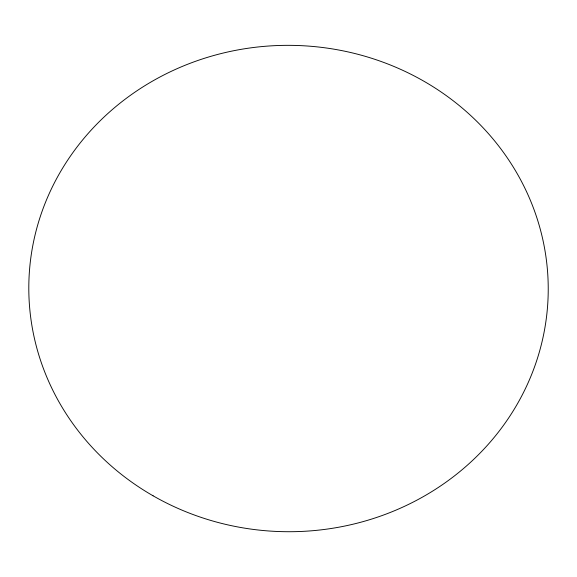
<?xml version="1.0" encoding="UTF-8"?>
<svg xmlns="http://www.w3.org/2000/svg" width="577" height="577" viewBox="0 0 577 577"><rect width="100%" height="100%" fill="white"/><g stroke="black" fill="none" stroke-linecap="round" stroke-linejoin="round"><path stroke-width="0.87" d="M153.085 495.802A259.715 243.184 0.8 0 0 548.15 295.042A259.715 243.184 0.8 0 0 164.308 74.743A259.715 243.184 0.8 0 0 153.085 495.802"/></g></svg>
